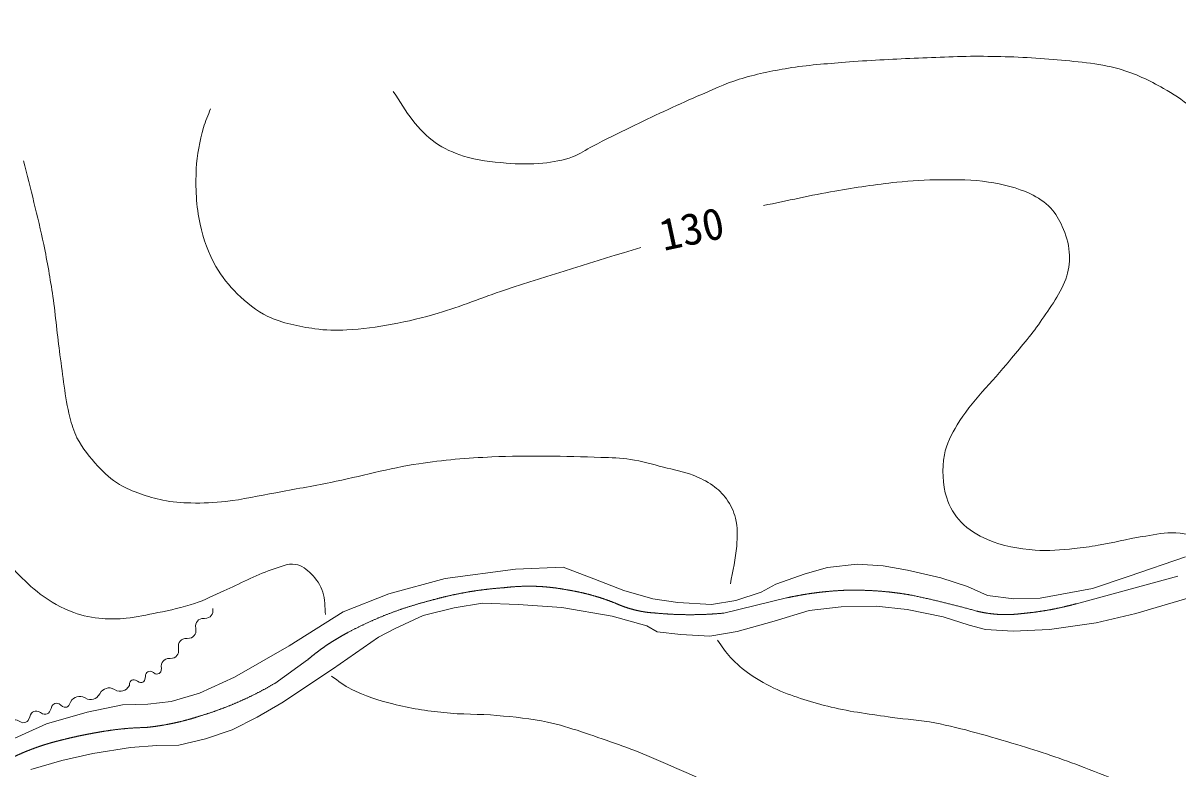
# Model space of a CAD drawing. Units: millimetres, scale not verified. Extents: x 40000 to 680000, y 20000 to 380000.
# Drawn here: x 80029 to 146791, y 277010 to 320131 of the extents above; entities that cross this region are included whole.
import ezdxf
from ezdxf.enums import TextEntityAlignment as Align

# ---------------------------------------------------------------- set-up
doc = ezdxf.new("R2010")
doc.units = ezdxf.units.MM
doc.header["$LTSCALE"] = 1000
doc.linetypes.add('CHAIN', pattern=[18.5, 12, -1.5, 3.5, -1.5])
doc.layers.add('M-BGD', color=7, linetype='Continuous', lineweight=13)
doc.layers.add('M-BMK', color=2, linetype='CHAIN', lineweight=13)
doc.styles.add('ＭＳ ゴシック', font='')
doc.styles.get('ＭＳ ゴシック').set_extended_font_data('MS Gothic')

msp = doc.modelspace()

# ---------------------------------------------------------------- linework, layer by layer
at = {"layer": 'M-BGD'}
for p, q in [((143971, 288151), (147232, 289274)), ((104438, 288016), (108495, 288565)), ((108495, 288565), (111259, 288671)), ((111259, 288671), (113020, 287999)), ((125241, 288282), (126537, 288647)), ((126537, 288647), (128258, 288839)), ((128258, 288839), (129756, 288758)), ((129756, 288758), (131154, 288505)), ((131154, 288505), (133077, 288059)), ((101178, 287130), (104438, 288016)), ((113020, 287999), (114762, 287320)), ((123540, 287685), (125241, 288282)), ((133077, 288059), (134626, 287563)), ((141845, 287442), (143971, 288151)), ((98538, 286084), (101178, 287130)), ((114762, 287320), (116442, 286834)), ((121231, 286743), (122689, 287229)), ((122689, 287229), (123540, 287685)), ((134626, 287563), (135781, 287037)), ((138828, 286875), (141845, 287442)), ((104954, 286323), (106584, 286589)), ((106584, 286589), (108657, 286518)), ((108657, 286518), (111173, 286341)), ((116442, 286834), (117890, 286632)), ((117890, 286632), (119834, 286520)), ((119834, 286520), (121231, 286743)), ((127314, 286376), (129352, 286412)), ((129352, 286412), (131142, 286217)), ((135781, 287037), (137299, 286844)), ((137299, 286844), (138828, 286875)), ((144354, 286004), (147685, 286986)), ((95402, 284135), (98538, 286084)), ((101534, 285136), (103165, 285880)), ((103165, 285880), (104954, 286323)), ((111173, 286341), (114079, 285845)), ((114079, 285845), (116081, 285278)), ((123452, 285543), (125472, 286164)), ((125472, 286164), (127314, 286376)), ((131142, 286217), (133215, 285809)), ((133215, 285809), (134721, 285313)), ((142056, 285447), (144354, 286004)), ((100581, 284633), (101534, 285136)), ((116081, 285278), (116684, 284941)), ((121308, 284959), (123452, 285543)), ((134721, 285313), (135667, 285073)), ((139363, 285073), (142056, 285447)), ((97908, 282770), (100581, 284633)), ((116684, 284941), (118048, 284781)), ((118048, 284781), (119731, 284675)), ((119731, 284675), (121308, 284959)), ((135667, 285073), (137267, 284981)), ((137267, 284981), (139363, 285073)), ((92248, 282311), (95402, 284135)), ((94982, 280836), (97908, 282770)), ((90228, 281389), (92248, 282311)), ((88580, 280911), (90228, 281389)), ((83725, 280291), (85781, 280716)), ((85781, 280716), (87234, 280751)), ((87234, 280751), (88580, 280911)), ((93565, 280006), (94982, 280836)), ((81387, 279617), (83725, 280291)), ((92117, 279277), (93565, 280006)), ((78676, 278395), (81387, 279617)), ((90568, 278750), (92117, 279277)), ((89039, 278376), (90568, 278750)), ((82266, 277505), (84068, 277910)), ((84068, 277910), (86245, 278244)), ((86245, 278244), (87753, 278355)), ((87753, 278355), (89039, 278376)), ((80473, 276968), (82266, 277505))]:
    msp.add_line(p, q, dxfattribs=at)
for points in [[(90011, 285135), (89996, 285273), (90014, 285383), (90053, 285476), (90107, 285554), (90177, 285620), (90262, 285672), (90368, 285707), (90507, 285714), (90646, 285720), (90752, 285755), (90838, 285807), (90907, 285873), (90962, 285952), (91000, 286044), (91003, 286292)], [(89019, 283977), (89004, 284116), (89022, 284225), (89060, 284318), (89115, 284397), (89184, 284463), (89270, 284515), (89376, 284550), (89515, 284556), (89654, 284562), (89760, 284597), (89845, 284649), (89915, 284715), (89969, 284794), (90008, 284886), (90011, 285135)], [(88027, 282820), (88011, 282958), (88030, 283068), (88068, 283160), (88123, 283239), (88192, 283305), (88278, 283357), (88383, 283392), (88523, 283398), (88662, 283404), (88768, 283439), (88853, 283492), (88923, 283558), (88977, 283636), (89016, 283729), (89019, 283977)], [(87099, 282330), (87109, 282451), (87140, 282532), (87184, 282590), (87237, 282629), (87300, 282651), (87372, 282654), (87457, 282634), (87563, 282575), (87668, 282515), (87753, 282495), (87825, 282498), (87888, 282520), (87941, 282560), (87985, 282618), (88027, 282820)], [(84470, 281353), (84548, 281482), (84638, 281567), (84736, 281628), (84840, 281667), (84949, 281688), (85064, 281689), (85186, 281664), (85320, 281597), (85454, 281530), (85577, 281505), (85691, 281506), (85800, 281527), (85904, 281566), (86002, 281627), (86171, 281841)], [(86171, 281841), (86181, 281961), (86212, 282043), (86256, 282101), (86309, 282140), (86372, 282162), (86444, 282165), (86529, 282145), (86635, 282085), (86740, 282026), (86825, 282006), (86897, 282009), (86960, 282031), (87013, 282070), (87057, 282128), (87099, 282330)], [(82769, 280866), (82847, 280994), (82937, 281080), (83035, 281140), (83139, 281180), (83248, 281201), (83363, 281202), (83485, 281177), (83619, 281110), (83753, 281042), (83876, 281018), (83990, 281018), (84099, 281039), (84203, 281079), (84301, 281139), (84470, 281353)], [(80421, 280016), (80460, 280141), (80515, 280225), (80581, 280285), (80654, 280325), (80735, 280347), (80823, 280349), (80922, 280327), (81037, 280264), (81152, 280200), (81250, 280178), (81339, 280180), (81419, 280202), (81493, 280242), (81558, 280302), (81652, 280512)], [(81652, 280512), (81691, 280631), (81744, 280708), (81804, 280759), (81871, 280791), (81944, 280804), (82023, 280796), (82110, 280764), (82211, 280689), (82311, 280614), (82398, 280581), (82477, 280574), (82550, 280587), (82617, 280618), (82677, 280670), (82769, 280866)], [(79190, 279520), (79229, 279645), (79284, 279729), (79349, 279789), (79423, 279829), (79503, 279851), (79592, 279853), (79690, 279831), (79805, 279768), (79920, 279704), (80019, 279682), (80107, 279684), (80188, 279706), (80261, 279746), (80327, 279806), (80421, 280016)]]:
    msp.add_lwpolyline(points, dxfattribs=at)
for points, knots in [([(222734, 286696), (221826, 286841), (220921, 287004), (220011, 287131), (219243, 287238), (218475, 287359), (217700, 287405), (217114, 287440), (216526, 287394), (215939, 287405), (214710, 287428), (213483, 287520), (212255, 287543), (211309, 287560), (210361, 287469), (209418, 287543), (208733, 287596), (208056, 287734), (207381, 287863), (205822, 288162), (204289, 288582), (202737, 288915), (201466, 289189), (200165, 289335), (198916, 289693), (197930, 289976), (196930, 290271), (196033, 290769), (195273, 291190), (194591, 291754), (193968, 292359), (193424, 292887), (192919, 293471), (192527, 294121), (191940, 295092), (191497, 296160), (191199, 297255), (190952, 298168), (190844, 299123), (190833, 300069), (190821, 301151), (190942, 302240), (191177, 303295), (191492, 304713), (192051, 306068), (192595, 307414), (193197, 308904), (194048, 310287), (194631, 311784), (194998, 312723), (195354, 313677), (195547, 314667), (195693, 315416), (195739, 316186), (195725, 316949), (195714, 317558), (195688, 318180), (195514, 318763), (195324, 319400), (195029, 320022), (194622, 320548), (194281, 320988), (193816, 321321), (193364, 321646), (192897, 321981), (192396, 322271), (191876, 322515), (190973, 322941), (190031, 323302), (189062, 323545), (188113, 323783), (187133, 323906), (186156, 323957), (184746, 324029), (183331, 323908), (181924, 323797), (180331, 323671), (178741, 323485), (177164, 323225), (175196, 322899), (173251, 322439), (171307, 321989), (169882, 321659), (168471, 321266), (167051, 320914), (165429, 320511), (163814, 320069), (162178, 319724), (161412, 319562), (160646, 319386), (159867, 319312), (159305, 319259), (158738, 319263), (158174, 319289), (157745, 319309), (157310, 319324), (156893, 319426), (156304, 319571), (155732, 319800), (155200, 320090), (154605, 320414), (154113, 320900), (153552, 321280), (152984, 321664), (152428, 322074), (151813, 322378), (151361, 322602), (150881, 322771), (150395, 322904), (148989, 323289), (147534, 323462), (146093, 323682), (145121, 323831), (144146, 323972), (143165, 324048), (141719, 324161), (140267, 324140), (138818, 324186)], [0, 0, 0, 0, 1, 1, 1, 2, 2, 2, 3, 3, 3, 4, 4, 4, 5, 5, 5, 6, 6, 6, 7, 7, 7, 8, 8, 8, 9, 9, 9, 10, 10, 10, 11, 11, 11, 12, 12, 12, 13, 13, 13, 14, 14, 14, 15, 15, 15, 16, 16, 16, 17, 17, 17, 18, 18, 18, 19, 19, 19, 20, 20, 20, 21, 21, 21, 22, 22, 22, 23, 23, 23, 24, 24, 24, 25, 25, 25, 26, 26, 26, 27, 27, 27, 28, 28, 28, 29, 29, 29, 30, 30, 30, 31, 31, 31, 32, 32, 32, 33, 33, 33, 34, 34, 34, 35, 35, 35, 36, 36, 36, 37, 37, 37, 38, 38, 38, 39, 39, 39, 39]), ([(166026, 288009), (165447, 288787), (164968, 289651), (164288, 290342), (163754, 290885), (163158, 291392), (162480, 291738), (161807, 292082), (161032, 292169), (160306, 292379), (159796, 292526), (159158, 292446), (158774, 292813), (158460, 293113), (158326, 293616), (158362, 294049), (158414, 294685), (158845, 295252), (159254, 295742), (159943, 296568), (160907, 297124), (161794, 297733), (162628, 298305), (163511, 298808), (164402, 299288), (166006, 300152), (167666, 300907), (169321, 301668), (170969, 302425), (172684, 303036), (174309, 303842), (174912, 304140), (175536, 304417), (176071, 304825), (176521, 305169), (177023, 305524), (177261, 306038), (177440, 306427), (177512, 306913), (177375, 307319), (177303, 307534), (177117, 307715), (176917, 307823), (176360, 308124), (175674, 308107), (175041, 308120), (173797, 308145), (172562, 307888), (171335, 307685), (169395, 307365), (167481, 306903), (165569, 306450), (164388, 306170), (163220, 305838), (162045, 305535), (161420, 305373), (160804, 305172), (160169, 305054), (159452, 304922), (158723, 304852), (157996, 304803), (157265, 304753), (156530, 304718), (155799, 304757), (155193, 304789), (154579, 304832), (153992, 304986), (153187, 305196), (152381, 305475), (151681, 305924), (151099, 306296), (150541, 306759), (150171, 307342), (149986, 307633), (149921, 307989), (149850, 308326), (149676, 309159), (149695, 310021), (149599, 310866), (149538, 311401), (149545, 311951), (149393, 312467), (149233, 313011), (148974, 313529), (148661, 314000), (148343, 314477), (147946, 314903), (147517, 315282), (147044, 315699), (146511, 316050), (145961, 316357), (145146, 316811), (144295, 317223), (143398, 317478), (142161, 317831), (140858, 317906), (139577, 318027), (138239, 318153), (136894, 318199), (135550, 318210), (134215, 318222), (132880, 318153), (131546, 318096), (130218, 318039), (128890, 317974), (127565, 317867), (126465, 317778), (125360, 317703), (124270, 317524), (123314, 317367), (122358, 317173), (121433, 316883), (120601, 316622), (119808, 316247), (119008, 315899), (117712, 315336), (116435, 314729), (115161, 314116), (114424, 313761), (113693, 313392), (112965, 313018), (112574, 312817), (112212, 312550), (111798, 312400), (111248, 312200), (110664, 312095), (110082, 312034), (109377, 311960), (108661, 311976), (107954, 312034), (107122, 312103), (106279, 312194), (105483, 312446), (104911, 312627), (104350, 312879), (103859, 313224), (103360, 313574), (102944, 314036), (102554, 314505), (102126, 315021), (101807, 315619), (101433, 316175)], [0, 0, 0, 0, 1, 1, 1, 2, 2, 2, 3, 3, 3, 4, 4, 4, 5, 5, 5, 6, 6, 6, 7, 7, 7, 8, 8, 8, 9, 9, 9, 10, 10, 10, 11, 11, 11, 12, 12, 12, 13, 13, 13, 14, 14, 14, 15, 15, 15, 16, 16, 16, 17, 17, 17, 18, 18, 18, 19, 19, 19, 20, 20, 20, 21, 21, 21, 22, 22, 22, 23, 23, 23, 24, 24, 24, 25, 25, 25, 26, 26, 26, 27, 27, 27, 28, 28, 28, 29, 29, 29, 30, 30, 30, 31, 31, 31, 32, 32, 32, 33, 33, 33, 34, 34, 34, 35, 35, 35, 36, 36, 36, 37, 37, 37, 38, 38, 38, 39, 39, 39, 40, 40, 40, 41, 41, 41, 42, 42, 42, 43, 43, 43, 44, 44, 44, 45, 45, 45, 46, 46, 46, 47, 47, 47, 47]), ([(115733, 307164), (113110, 306340), (110473, 305557), (107863, 304693), (106579, 304268), (105329, 303740), (104032, 303359), (103155, 303102), (102264, 302883), (101365, 302719), (100501, 302562), (99627, 302431), (98750, 302392), (98131, 302364), (97506, 302367), (96893, 302457), (95966, 302595), (95019, 302770), (94174, 303176), (93514, 303494), (92934, 303973), (92409, 304484), (91933, 304947), (91505, 305473), (91180, 306053), (90754, 306812), (90449, 307647), (90265, 308498), (90038, 309544), (89987, 310632), (90042, 311701), (90084, 312509), (90249, 313312), (90461, 314093), (90562, 314466), (90731, 314817), (90866, 315179)], [0, 0, 0, 0, 1, 1, 1, 2, 2, 2, 3, 3, 3, 4, 4, 4, 5, 5, 5, 6, 6, 6, 7, 7, 7, 8, 8, 8, 9, 9, 9, 10, 10, 10, 11, 11, 11, 12, 12, 12, 12]), ([(120917, 287714), (121039, 288442), (121236, 289161), (121283, 289897), (121316, 290433), (121345, 290984), (121217, 291505), (121120, 291903), (120931, 292283), (120694, 292617), (120479, 292921), (120199, 293182), (119897, 293401), (119551, 293652), (119157, 293834), (118759, 293990), (118208, 294205), (117620, 294315), (117047, 294460), (116413, 294621), (115784, 294808), (115138, 294905), (114576, 294989), (114006, 295002), (113438, 295022), (111339, 295099), (109235, 295141), (107136, 295049), (105720, 294986), (104302, 294870), (102900, 294656), (101186, 294396), (99512, 293914), (97811, 293574), (96754, 293363), (95692, 293171), (94631, 292979), (93671, 292806), (92718, 292582), (91748, 292476), (91080, 292403), (90406, 292367), (89735, 292384), (89191, 292399), (88641, 292424), (88110, 292545), (87240, 292742), (86365, 293011), (85593, 293460), (85126, 293732), (84727, 294116), (84358, 294512), (83893, 295011), (83462, 295556), (83145, 296160), (82950, 296531), (82835, 296942), (82733, 297349), (82439, 298526), (82330, 299741), (82161, 300942), (82003, 302068), (81916, 303203), (81749, 304328), (81600, 305331), (81430, 306332), (81223, 307325), (80885, 308953), (80445, 310559), (80056, 312176)], [0, 0, 0, 0, 1, 1, 1, 2, 2, 2, 3, 3, 3, 4, 4, 4, 5, 5, 5, 6, 6, 6, 7, 7, 7, 8, 8, 8, 9, 9, 9, 10, 10, 10, 11, 11, 11, 12, 12, 12, 13, 13, 13, 14, 14, 14, 15, 15, 15, 16, 16, 16, 17, 17, 17, 18, 18, 18, 19, 19, 19, 20, 20, 20, 21, 21, 21, 22, 22, 22, 23, 23, 23, 23]), ([(97515, 285930), (97461, 286365), (97502, 286821), (97355, 287234), (97215, 287625), (96987, 287996), (96691, 288286), (96437, 288535), (96127, 288780), (95776, 288836), (95304, 288910), (94833, 288666), (94380, 288515), (93431, 288200), (92551, 287703), (91635, 287303), (91071, 287056), (90524, 286767), (89941, 286570), (89249, 286337), (88528, 286195), (87814, 286044), (87207, 285916), (86600, 285783), (85983, 285724), (85528, 285681), (85066, 285658), (84610, 285701), (84052, 285754), (83489, 285849), (82963, 286044), (82268, 286302), (81604, 286666), (81018, 287120), (80045, 287872), (79208, 288806), (78479, 289797), (77525, 291092), (76806, 292551), (76122, 294006), (75402, 295538), (74813, 297133), (74291, 298743), (73812, 300221), (73440, 301733), (73102, 303250), (72547, 305740), (72187, 308268), (71729, 310778)], [0, 0, 0, 0, 1, 1, 1, 2, 2, 2, 3, 3, 3, 4, 4, 4, 5, 5, 5, 6, 6, 6, 7, 7, 7, 8, 8, 8, 9, 9, 9, 10, 10, 10, 11, 11, 11, 12, 12, 12, 13, 13, 13, 14, 14, 14, 15, 15, 15, 16, 16, 16, 16]), ([(148381, 290414), (147727, 290497), (147079, 290664), (146420, 290662), (145849, 290661), (145284, 290532), (144720, 290440), (143870, 290301), (143033, 290087), (142184, 289943), (141724, 289866), (141263, 289789), (140798, 289747), (140047, 289679), (139288, 289588), (138536, 289656), (137598, 289740), (136644, 289901), (135778, 290270), (135219, 290508), (134680, 290838), (134261, 291277), (133886, 291670), (133582, 292156), (133424, 292676), (133181, 293473), (133149, 294352), (133293, 295173), (133402, 295788), (133703, 296364), (134026, 296899), (134851, 298267), (136056, 299367), (137059, 300612), (137652, 301349), (138292, 302052), (138824, 302835), (139403, 303687), (140049, 304534), (140367, 305515), (140508, 305953), (140547, 306429), (140510, 306888), (140469, 307401), (140312, 307907), (140105, 308378), (139937, 308760), (139726, 309135), (139438, 309437), (139108, 309784), (138694, 310056), (138262, 310261), (137505, 310619), (136670, 310807), (135843, 310941), (134934, 311088), (134005, 311076), (133084, 311071), (132233, 311068), (131382, 311012), (130535, 310928), (129339, 310809), (128150, 310622), (126965, 310418), (125581, 310179), (124211, 309860), (122834, 309581)], [0, 0, 0, 0, 1, 1, 1, 2, 2, 2, 3, 3, 3, 4, 4, 4, 5, 5, 5, 6, 6, 6, 7, 7, 7, 8, 8, 8, 9, 9, 9, 10, 10, 10, 11, 11, 11, 12, 12, 12, 13, 13, 13, 14, 14, 14, 15, 15, 15, 16, 16, 16, 17, 17, 17, 18, 18, 18, 19, 19, 19, 20, 20, 20, 21, 21, 21, 22, 22, 22, 22]), ([(156464, 269488), (154568, 270596), (152714, 271776), (150778, 272812), (149246, 273631), (147674, 274374), (146093, 275094), (144536, 275802), (142967, 276486), (141369, 277096), (140091, 277583), (138794, 278022), (137485, 278417), (135918, 278890), (134343, 279355), (132737, 279670), (131922, 279829), (131087, 279868), (130266, 279990), (129088, 280166), (127899, 280302), (126742, 280585), (125684, 280844), (124629, 281154), (123631, 281592), (123077, 281835), (122547, 282137), (122052, 282484), (121649, 282767), (121268, 283086), (120931, 283445), (120645, 283749), (120428, 284111), (120176, 284445)], [0, 0, 0, 0, 1, 1, 1, 2, 2, 2, 3, 3, 3, 4, 4, 4, 5, 5, 5, 6, 6, 6, 7, 7, 7, 8, 8, 8, 9, 9, 9, 10, 10, 10, 11, 11, 11, 11]), ([(139129, 267222), (136628, 268420), (134142, 269650), (131626, 270818), (128587, 272230), (125515, 273571), (122457, 274942), (120336, 275893), (118238, 276896), (116091, 277785), (115474, 278040), (114851, 278281), (114220, 278500), (112944, 278943), (111672, 279420), (110354, 279713), (109392, 279925), (108406, 280011), (107425, 280101), (106406, 280196), (105376, 280149), (104359, 280262), (103367, 280372), (102374, 280514), (101408, 280765), (100586, 280978), (99766, 281234), (99005, 281612), (98596, 281815), (98242, 282115), (97861, 282367)], [0, 0, 0, 0, 1, 1, 1, 2, 2, 2, 3, 3, 3, 4, 4, 4, 5, 5, 5, 6, 6, 6, 7, 7, 7, 8, 8, 8, 9, 9, 9, 10, 10, 10, 10])]:
    msp.add_open_spline(points, degree=3, knots=knots, dxfattribs=at)
at = {"layer": 'M-BMK'}
for p, q in [((140923, 286563), (146791, 288151)), ((120543, 286017), (124154, 286895)), ((94584, 281956), (96467, 283311))]:
    msp.add_line(p, q, dxfattribs=at)
for centre, radius, start, end in [((109211, 267056), 20477, 93.76804, 106.00157), ((109269, 275957), 11617, 78.95044, 96.94302), ((109523, 274839), 12674, 67.66796, 81.04394), ((128385, 267721), 19635, 92.62741, 102.44314), ((128075, 268303), 19042, 79.67277, 91.77774), ((108678, 266481), 20894, 104.16337, 118.06479), ((116913, 292327), 6313, 245.93418, 266.83793), ((117097, 220500), 68075, 74.57752, 77.79489), ((136257, 303327), 17401, 274.92211, 285.55338), ((118587, 306881), 20955, 264.46015, 275.35584), ((136841, 293035), 7104, 256.64946, 277.35504), ((104713, 273656), 12697, 117.50857, 130.49947), ((84657, 298797), 19548, 286.58356, 300.51782), ((85601, 294288), 14963, 275.76604, 288.04773), ((89020, 251950), 27573, 97.85197, 104.27039), ((87327, 263818), 15585, 90.82138, 97.64764), ((85445, 265189), 13862, 103.43688, 121.15019)]:
    msp.add_arc(centre, radius, start, end, dxfattribs=at)

# ---------------------------------------------------------------- texts
at = {"layer": 'M-BGD', "style": 'ＭＳ ゴシック'}
msp.add_text('130', height=1833, rotation=12.175, dxfattribs=at).set_placement((117162, 306413), align=Align.BOTTOM_LEFT)

doc.saveas('drawing.dxf')
